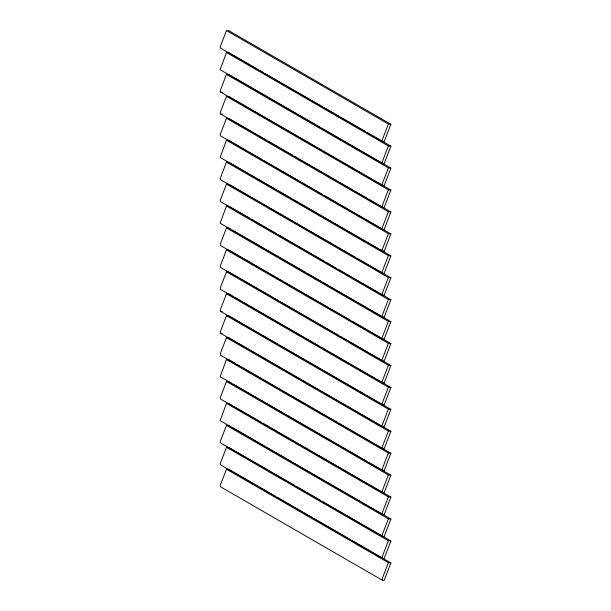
<?xml version="1.0" encoding="UTF-8"?>
<svg xmlns="http://www.w3.org/2000/svg" width="611" height="611" viewBox="0 0 611 611"><rect width="100%" height="100%" fill="white"/><g stroke="black" fill="none" stroke-linecap="round" stroke-linejoin="round"><path stroke-width="0.92" d="M226.482 30.55L220.22 46.826L220.571 48.162L382.463 141.63L384.128 141.79L390.88 124.254L228.988 30.794L226.482 30.55L388.375 124.018L390.88 124.254M263.677 72.755L228.988 52.722L226.482 52.485L220.12 69.669L382.463 163.565L384.128 163.725L390.88 146.189L366.921 132.366M233.119 77.039L228.988 74.657L226.482 74.42L220.22 90.695L220.571 92.032L382.463 185.492L384.128 185.652L390.88 168.124L321.493 128.066M364.446 174.799L228.988 96.591L226.482 96.347L220.22 112.63L220.571 113.959L382.463 207.427L384.128 207.587L390.88 190.059L373.535 180.046M266.159 139.98L228.988 118.526L226.482 118.282L220.22 134.565L220.571 135.894L382.463 229.362L384.128 229.522L390.88 211.986L369.403 199.591M247.157 150.948L228.988 140.454L226.482 140.217L220.12 157.401L382.463 251.297L384.128 251.457L390.88 233.921L323.975 195.299M291.76 198.628L228.988 162.389L226.482 162.152L220.22 178.427L220.571 179.764L382.463 273.224L384.128 273.384L390.88 255.856L293.41 199.583M355.358 257.284L228.988 184.323L226.482 184.079L220.22 200.362L220.571 201.691L382.463 295.159L384.128 295.319L390.88 277.791L357.015 258.239M249.639 218.18L228.988 206.258L226.482 206.014L220.12 223.206L382.463 317.094L384.128 317.254L390.88 299.718L352.883 277.784M230.637 229.14L228.988 228.186L226.482 227.949L220.22 244.224L220.571 245.561L382.463 339.029L384.128 339.189L390.88 321.653L382.616 316.888M275.24 276.829L228.988 250.12L226.482 249.884L220.22 266.159L220.571 267.496L382.463 360.956L384.128 361.116L390.88 343.588L352.058 321.172M278.547 300.665L228.988 272.055L226.482 271.811L220.22 288.094L220.571 289.423L382.463 382.891L384.128 383.051L390.88 365.523L340.495 336.432M233.119 296.373L228.988 293.99L226.482 293.746L220.22 310.029L220.571 311.358L382.463 404.826L384.128 404.986L390.88 387.458L321.493 347.399M277.722 344.054L228.988 315.918L226.482 315.681L220.22 331.956L220.571 333.293L382.463 426.761L384.128 426.921L390.88 409.385L366.096 395.08M341.32 402.71L228.988 337.852L226.482 337.616L220.22 353.891L220.571 355.228L382.463 448.688L384.128 448.848L390.88 431.32L342.97 403.665M235.594 363.598L228.988 359.787L226.482 359.543L220.12 376.735L382.463 470.623L384.128 470.783L390.88 453.255L338.838 423.209M231.462 383.15L228.988 381.722L226.482 381.478L220.22 397.761L220.571 399.09L382.463 492.558L384.128 492.718L390.88 475.19L368.578 462.313M261.202 422.254L228.988 403.65L226.482 403.413L220.12 420.597L382.463 514.493L384.128 514.653L390.88 497.117L338.013 466.598M230.637 426.539L228.988 425.584L226.482 425.348L220.22 441.623L220.571 442.96L382.463 536.42L384.128 536.58L390.88 519.052L326.45 481.858M294.235 485.195L228.988 447.519L226.482 447.275L220.22 463.558L220.571 464.887L382.463 558.355L384.128 558.515L390.88 540.987L382.616 536.214M275.24 496.155L228.988 469.454L226.482 469.21L220.22 485.493L220.571 486.822L382.463 580.29L384.128 580.45L390.88 562.922L352.058 540.506M388.375 124.018L382.112 140.293L382.463 141.63M390.88 146.189L388.375 145.953L382.112 162.228L382.463 163.565M390.88 168.124L388.375 167.88L382.112 184.163L382.463 185.492M390.88 190.059L388.375 189.815L382.112 206.098L382.463 207.427M390.88 211.986L388.375 211.75L382.112 228.025L382.463 229.362M390.88 233.921L388.375 233.685L382.112 249.96L382.463 251.297M390.88 255.856L388.375 255.612L382.112 271.895L382.463 273.224M390.88 277.791L388.375 277.547L382.112 293.83L382.463 295.159M390.88 299.718L388.375 299.482L382.112 315.757L382.463 317.094M390.88 321.653L388.375 321.417L382.112 337.692L382.463 339.029M390.88 343.588L388.375 343.344L382.112 359.627L382.463 360.956M390.88 365.523L388.375 365.279L382.112 381.562L382.463 382.891M390.88 387.458L388.375 387.214L382.112 403.489L382.463 404.826M390.88 409.385L388.375 409.149L382.112 425.424L382.463 426.761M390.88 431.32L388.375 431.076L382.112 447.359L382.463 448.688M390.88 453.255L388.375 453.011L382.112 469.294L382.463 470.623M390.88 475.19L388.375 474.946L382.112 491.221L382.463 492.558M390.88 497.117L388.375 496.88L382.112 513.156L382.463 514.493M390.88 519.052L388.375 518.808L382.112 535.091L382.463 536.42M390.88 540.987L388.375 540.743L382.112 557.026L382.463 558.355M390.88 562.922L388.375 562.678L382.112 578.953L382.463 580.29M220.571 92.032L222.244 92.192M220.571 113.959L222.244 114.12M220.571 311.358L222.244 311.518M220.571 333.293L222.244 333.453M265.327 73.71L338.838 116.151M340.495 117.098L350.401 122.826M352.058 123.781L365.271 131.411M226.482 52.485L388.375 145.953M234.769 77.994L319.843 127.111M226.482 74.42L388.375 167.88M366.096 175.754L371.878 179.092M226.482 96.347L388.375 189.815M267.809 140.935L292.585 155.24M294.235 156.195L352.883 190.052M354.533 191.006L367.753 198.636M226.482 118.282L388.375 211.75M248.807 151.902L262.027 159.532M263.677 160.487L322.318 194.344M226.482 140.217L388.375 233.685M381.654 250.021L384.128 251.457M226.482 162.152L388.375 255.612M226.482 184.079L388.375 277.547M251.289 219.135L276.065 233.44M277.722 234.395L324.8 261.569M326.45 262.524L336.363 268.252M338.013 269.199L351.233 276.829M226.482 206.014L388.375 299.482M232.295 230.095L305.805 272.537M307.455 273.491L320.668 281.121M322.318 282.076L380.966 315.933M226.482 227.949L388.375 321.417M276.89 277.784L350.401 320.225M226.482 249.884L388.375 343.344M280.197 301.62L338.838 335.477M226.482 271.811L388.375 365.279M234.769 297.328L247.982 304.958M249.639 305.912L308.28 339.769M309.93 340.724L319.843 346.445M226.482 293.746L388.375 387.214M279.372 345.009L364.446 394.126M226.482 315.681L388.375 409.149M226.482 337.616L388.375 431.076M237.244 364.553L262.027 378.858M263.677 379.813L322.318 413.67M323.975 414.625L337.188 422.254M226.482 359.543L388.375 453.011M381.654 469.355L384.128 470.783M233.119 384.105L291.76 417.962M293.41 418.917L366.921 461.358M226.482 381.478L388.375 474.946M262.852 423.202L336.363 465.643M226.482 403.413L388.375 496.88M232.295 427.494L264.502 446.091M266.159 447.046L324.8 480.903M226.482 425.348L388.375 518.808M295.892 486.142L305.805 491.87M307.455 492.825L320.668 500.455M322.318 501.402L380.966 535.267M226.482 447.275L388.375 540.743M276.89 497.11L350.401 539.551M226.482 469.21L388.375 562.678"/></g></svg>
